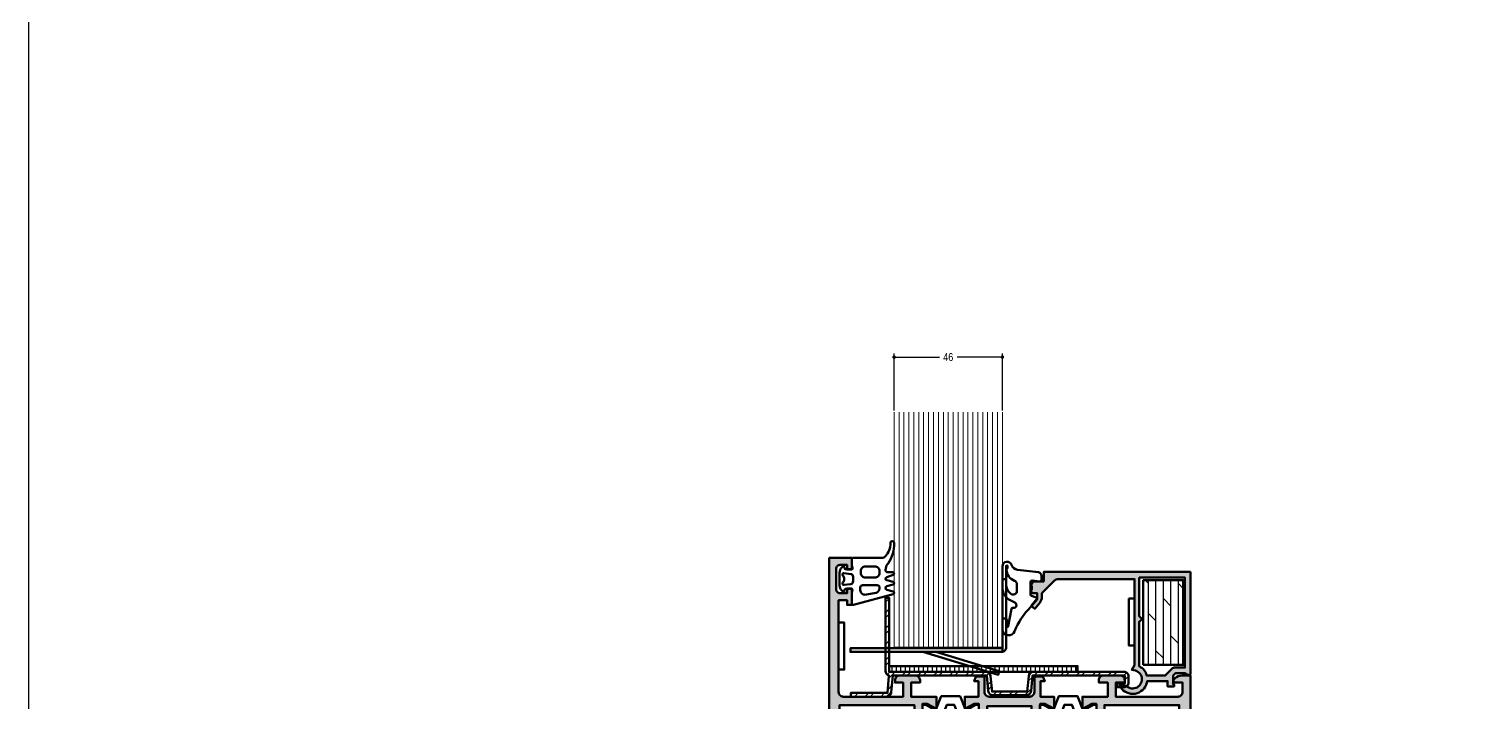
# Model space of a CAD drawing. Header units: millimetres. Extents: x -1821 to 14707, y -2864 to 1473.
# Drawn here: x 12000 to 12305.4, y -1519.5 to -1376.4 of the extents above; entities that cross this region are included whole.
import ezdxf

# ---------------------------------------------------------------- set-up
doc = ezdxf.new("R2010")
doc.units = ezdxf.units.MM
for name, color, linetype, lineweight in [('AM_5', 3, 'Continuous', 25), ('AM_C', 50, 'Continuous', 50), ('AM_C-A', 50, 'Continuous', 50), ('AM_S', 80, 'Continuous', 50), ('AM_SP', 3, 'Continuous', 50), ('CONT2', 2, 'Continuous', 0), ('Docu-AM_8', 1, 'Continuous', 25)]:
    doc.layers.add(name, color=color, linetype=linetype, lineweight=lineweight)
doc.layers.add('BOUND_EXT', color=30, linetype='Continuous')
doc.styles.add('BEMSTIL', font='8SIMPLEX.SHX', dxfattribs={"width": 0.85})
doc.dimstyles.new('Dok-1zu2-PUNKT', dxfattribs={"dimscale": 0.5, "dimtxt": 3.4, "dimasz": 1.5, "dimexe": 1.5, "dimexo": 0.6, "dimgap": 1.5, "dimtad": 0, "dimlfac": 2, "dimdsep": 46, "dimtxsty": 'BEMSTIL', "dimblk": 'PUNKT', "dimblk1": 'PUNKT', "dimblk2": 'PUNKT', "dimcen": 0, "dimclrd": 3, "dimclre": 3, "dimclrt": 3, "dimadec": 0, "dimazin": 0, "dimtfac": 0.7, "dimtofl": 0, "dimtmove": 0, "dimatfit": 3, "dimfxl": 1, "dimtolj": 1, "dimarcsym": 0})

# ---------------------------------------------------------------- blocks, each defined once
blk = doc.blocks.new('B-1021353_docu_wos')
at = {"layer": 'Docu-AM_8'}
h = blk.add_hatch(color=256, dxfattribs=at)
edge = h.paths.add_edge_path()
edge.add_line((0, 0), (4.8, 0))
edge.add_line((4.8, 0), (4.8, 2.5))
edge.add_line((4.8, 2.5), (3.8, 2.5))
edge.add_line((3.8, 2.5), (3.8, 1.5))
edge.add_line((3.8, 1.5), (2.3, 1.5))
edge.add_arc((2.3, 2.3), 0.8, 180, 270, ccw=False)
edge.add_line((1.5, 2.3), (1.5, 6.7))
edge.add_arc((2.3, 6.7), 0.8, 90, 180, ccw=False)
edge.add_line((2.3, 7.5), (3.8, 7.5))
edge.add_line((3.8, 7.5), (3.8, 6.5))
edge.add_line((3.8, 6.5), (4.8, 6.5))
edge.add_line((4.8, 6.5), (4.8, 10))
edge.add_line((4.8, 10), (3.8, 10))
edge.add_line((3.8, 10), (3.8, 9))
edge.add_line((3.8, 9), (2, 9))
edge.add_line((2, 9), (2, 28.5))
edge.add_arc((3, 28.5), 1, 90, 180, ccw=False)
edge.add_line((3, 29.5), (15.7, 29.5))
edge.add_line((15.7, 29.5), (15.7, 26.5))
edge.add_line((15.7, 26.5), (14, 26.5))
edge.add_line((14, 26.5), (14, 26))
edge.add_arc((15, 26), 1, 180, 270)
edge.add_line((15, 25), (18.3, 25))
edge.add_arc((18.3, 26), 1, 270, 360)
edge.add_line((19.3, 26), (19.3, 26.5))
edge.add_line((19.3, 26.5), (17.4, 26.5))
edge.add_line((17.4, 26.5), (17.4, 29.5))
edge.add_line((17.4, 29.5), (22.8, 29.5))
edge.add_line((22.8, 29.5), (22.8, 32.05))
edge.add_line((22.8, 32.05), (20.8, 31.05))
edge.add_line((20.8, 31.05), (19.8, 31.05))
edge.add_line((19.8, 31.05), (19.8, 35.55))
edge.add_line((19.8, 35.55), (20.8, 35.55))
edge.add_line((20.8, 35.55), (22.8, 34.55))
edge.add_line((22.8, 34.55), (22.8, 35.2))
edge.add_line((22.8, 35.2), (22.07, 36.81))
edge.add_arc((21.16, 36.4), 1, 24.444, 90)
edge.add_line((21.16, 37.4), (21.1, 37.4))
edge.add_arc((21.1, 38.4), 1, 180, 270, ccw=False)
edge.add_line((20.1, 38.4), (20.1, 103.6))
edge.add_arc((21.1, 103.6), 1, 90, 180, ccw=False)
edge.add_line((21.1, 104.6), (21.16, 104.6))
edge.add_arc((21.16, 105.6), 1, 270, 335.556)
edge.add_line((22.07, 105.19), (22.8, 106.8))
edge.add_line((22.8, 106.8), (22.8, 107.45))
edge.add_line((22.8, 107.45), (20.8, 106.45))
edge.add_line((20.8, 106.45), (19.8, 106.45))
edge.add_line((19.8, 106.45), (19.8, 110.95))
edge.add_line((19.8, 110.95), (20.8, 110.95))
edge.add_line((20.8, 110.95), (22.8, 109.95))
edge.add_line((22.8, 109.95), (22.8, 112.5))
edge.add_line((22.8, 112.5), (17.4, 112.5))
edge.add_line((17.4, 112.5), (17.4, 115.5))
edge.add_line((17.4, 115.5), (19.3, 115.5))
edge.add_line((19.3, 115.5), (19.3, 116))
edge.add_arc((18.3, 116), 1, 0, 90)
edge.add_line((18.3, 117), (15, 117))
edge.add_arc((15, 116), 1, 90, 180)
edge.add_line((14, 116), (14, 115.5))
edge.add_line((14, 115.5), (15.7, 115.5))
edge.add_line((15.7, 115.5), (15.7, 112.5))
edge.add_line((15.7, 112.5), (3, 112.5))
edge.add_arc((3, 113.5), 1, 180, 270, ccw=False)
edge.add_line((2, 113.5), (2, 133))
edge.add_line((2, 133), (3.8, 133))
edge.add_line((3.8, 133), (3.8, 132))
edge.add_line((3.8, 132), (4.8, 132))
edge.add_line((4.8, 132), (4.8, 135.5))
edge.add_line((4.8, 135.5), (3.8, 135.5))
edge.add_line((3.8, 135.5), (3.8, 134.5))
edge.add_line((3.8, 134.5), (2.3, 134.5))
edge.add_arc((2.3, 135.3), 0.8, 180, 270, ccw=False)
edge.add_line((1.5, 135.3), (1.5, 139.7))
edge.add_arc((2.3, 139.7), 0.8, 90, 180, ccw=False)
edge.add_line((2.3, 140.5), (3.8, 140.5))
edge.add_line((3.8, 140.5), (3.8, 139.5))
edge.add_line((3.8, 139.5), (4.8, 139.5))
edge.add_line((4.8, 139.5), (4.8, 142))
edge.add_line((4.8, 142), (0, 142))
edge.add_line((0, 142), (0, 0))
h.paths.add_polyline_path([(1.8, 108.2), (2.2, 108.2), (2.2, 110.7), (18.1, 110.7), (18.1, 104.6), (18.4, 104.6), (18.4, 37.4), (18.1, 37.4), (18.1, 31.3), (2.2, 31.3), (2.2, 33.8), (1.8, 33.8)], flags=16)
h = blk.add_hatch(color=256, dxfattribs=at)
edge = h.paths.add_edge_path()
edge.add_arc((44.8, 42.24), 5, 315, 360, ccw=False)
edge.add_line((48.34, 38.71), (47.8, 38.17))
edge.add_arc((49.21, 36.76), 2, 135, 210)
edge.add_line((47.48, 35.76), (47.8, 35.2))
edge.add_line((47.8, 35.2), (47.8, 34.55))
edge.add_line((47.8, 34.55), (45.8, 35.55))
edge.add_line((45.8, 35.55), (44.8, 35.55))
edge.add_line((44.8, 35.55), (44.8, 31.05))
edge.add_line((44.8, 31.05), (45.8, 31.05))
edge.add_line((45.8, 31.05), (47.8, 32.05))
edge.add_line((47.8, 32.05), (47.8, 29.5))
edge.add_line((47.8, 29.5), (44.9, 29.5))
edge.add_line((44.9, 29.5), (44.9, 26.2))
edge.add_line((44.9, 26.2), (45.79, 26.2))
edge.add_line((45.79, 26.2), (45.42, 25.2))
edge.add_line((45.42, 25.2), (43.6, 25.2))
edge.add_line((43.6, 25.2), (43.6, 28.5))
edge.add_arc((42.6, 28.5), 1, 0, 90)
edge.add_line((42.6, 29.5), (34, 29.5))
edge.add_arc((34, 28.5), 1, 90, 180)
edge.add_line((33, 28.5), (33, 25.2))
edge.add_line((33, 25.2), (31.18, 25.2))
edge.add_line((31.18, 25.2), (30.81, 26.2))
edge.add_line((30.81, 26.2), (31.7, 26.2))
edge.add_line((31.7, 26.2), (31.7, 29.5))
edge.add_line((31.7, 29.5), (28.8, 29.5))
edge.add_line((28.8, 29.5), (28.8, 32.05))
edge.add_line((28.8, 32.05), (30.8, 31.05))
edge.add_line((30.8, 31.05), (31.8, 31.05))
edge.add_line((31.8, 31.05), (31.8, 35.55))
edge.add_line((31.8, 35.55), (30.8, 35.55))
edge.add_line((30.8, 35.55), (28.8, 34.55))
edge.add_line((28.8, 34.55), (28.8, 35.2))
edge.add_line((28.8, 35.2), (29.12, 35.76))
edge.add_arc((27.39, 36.76), 2, 330, 405)
edge.add_line((28.8, 38.17), (28.26, 38.71))
edge.add_arc((31.8, 42.24), 5, 180, 225, ccw=False)
edge.add_line((26.8, 42.24), (26.8, 99.76))
edge.add_arc((31.8, 99.76), 5, 135, 180, ccw=False)
edge.add_line((28.26, 103.29), (28.8, 103.83))
edge.add_arc((27.39, 105.25), 2, 315, 390)
edge.add_line((29.12, 106.25), (28.8, 106.8))
edge.add_line((28.8, 106.8), (28.8, 107.45))
edge.add_line((28.8, 107.45), (30.8, 106.45))
edge.add_line((30.8, 106.45), (31.8, 106.45))
edge.add_line((31.8, 106.45), (31.8, 110.95))
edge.add_line((31.8, 110.95), (30.8, 110.95))
edge.add_line((30.8, 110.95), (28.8, 109.95))
edge.add_line((28.8, 109.95), (28.8, 112.5))
edge.add_line((28.8, 112.5), (31.7, 112.5))
edge.add_line((31.7, 112.5), (31.7, 115.8))
edge.add_line((31.7, 115.8), (30.81, 115.8))
edge.add_line((30.81, 115.8), (31.18, 116.8))
edge.add_line((31.18, 116.8), (33, 116.8))
edge.add_line((33, 116.8), (33, 113.5))
edge.add_arc((34, 113.5), 1, 180, 270)
edge.add_line((34, 112.5), (42.6, 112.5))
edge.add_arc((42.6, 113.5), 1, 270, 360)
edge.add_line((43.6, 113.5), (43.6, 116.8))
edge.add_line((43.6, 116.8), (45.42, 116.8))
edge.add_line((45.42, 116.8), (45.79, 115.8))
edge.add_line((45.79, 115.8), (44.9, 115.8))
edge.add_line((44.9, 115.8), (44.9, 112.5))
edge.add_line((44.9, 112.5), (47.8, 112.5))
edge.add_line((47.8, 112.5), (47.8, 109.95))
edge.add_line((47.8, 109.95), (45.8, 110.95))
edge.add_line((45.8, 110.95), (44.8, 110.95))
edge.add_line((44.8, 110.95), (44.8, 106.45))
edge.add_line((44.8, 106.45), (45.8, 106.45))
edge.add_line((45.8, 106.45), (47.8, 107.45))
edge.add_line((47.8, 107.45), (47.8, 106.8))
edge.add_line((47.8, 106.8), (47.48, 106.25))
edge.add_arc((49.21, 105.25), 2, 150, 225)
edge.add_line((47.8, 103.83), (48.34, 103.29))
edge.add_arc((44.8, 99.76), 5, 0, 45, ccw=False)
edge.add_line((49.8, 99.76), (49.8, 42.24))
edge = h.paths.add_edge_path(flags=16)
edge.add_arc((44.8, 99.76), 3, 0, 45)
edge.add_line((46.92, 101.88), (43.59, 105.21))
edge.add_arc((45, 106.63), 2, 180, 225, ccw=False)
edge.add_line((43, 106.63), (43, 110.5))
edge.add_line((43, 110.5), (33.6, 110.5))
edge.add_line((33.6, 110.5), (33.6, 106.63))
edge.add_arc((31.6, 106.63), 2, 315, 360, ccw=False)
edge.add_line((33.01, 105.21), (29.68, 101.88))
edge.add_arc((31.8, 99.76), 3, 135, 180)
edge.add_line((28.8, 99.76), (28.8, 42.24))
edge.add_arc((31.8, 42.24), 3, 180, 225)
edge.add_line((29.68, 40.12), (33.01, 36.79))
edge.add_arc((31.6, 35.37), 2, 0, 45, ccw=False)
edge.add_line((33.6, 35.37), (33.6, 31.5))
edge.add_line((33.6, 31.5), (43, 31.5))
edge.add_line((43, 31.5), (43, 35.37))
edge.add_arc((45, 35.37), 2, 135, 180, ccw=False)
edge.add_line((43.59, 36.79), (46.92, 40.12))
edge.add_arc((44.8, 42.24), 3, 315, 360)
edge.add_line((47.8, 42.24), (47.8, 99.76))
h = blk.add_hatch(color=256, dxfattribs=at)
edge = h.paths.add_edge_path()
edge.add_line((76.8, 0), (72, 0))
edge.add_line((72, 0), (72, 2.5))
edge.add_line((72, 2.5), (73, 2.5))
edge.add_line((73, 2.5), (73, 1.5))
edge.add_line((73, 1.5), (74.5, 1.5))
edge.add_arc((74.5, 2.3), 0.8, 270, 360)
edge.add_line((75.3, 2.3), (75.3, 6.7))
edge.add_arc((74.5, 6.7), 0.8, 360, 450)
edge.add_line((74.5, 7.5), (73, 7.5))
edge.add_line((73, 7.5), (73, 6.5))
edge.add_line((73, 6.5), (72, 6.5))
edge.add_line((72, 6.5), (72, 10))
edge.add_line((72, 10), (73, 10))
edge.add_line((73, 10), (73, 9))
edge.add_line((73, 9), (74.8, 9))
edge.add_line((74.8, 9), (74.8, 28.5))
edge.add_arc((73.8, 28.5), 1, 0, 90)
edge.add_line((73.8, 29.5), (60.9, 29.5))
edge.add_line((60.9, 29.5), (60.9, 26.5))
edge.add_line((60.9, 26.5), (62.8, 26.5))
edge.add_line((62.8, 26.5), (62.8, 26))
edge.add_arc((61.8, 26), 1, 270, 360, ccw=False)
edge.add_line((61.8, 25), (58.3, 25))
edge.add_arc((58.3, 26), 1, 180, 270, ccw=False)
edge.add_line((57.3, 26), (57.3, 26.5))
edge.add_line((57.3, 26.5), (59.2, 26.5))
edge.add_line((59.2, 26.5), (59.2, 29.5))
edge.add_line((59.2, 29.5), (53.8, 29.5))
edge.add_line((53.8, 29.5), (53.8, 32.05))
edge.add_line((53.8, 32.05), (55.8, 31.05))
edge.add_line((55.8, 31.05), (56.8, 31.05))
edge.add_line((56.8, 31.05), (56.8, 35.55))
edge.add_line((56.8, 35.55), (55.8, 35.55))
edge.add_line((55.8, 35.55), (53.8, 34.55))
edge.add_line((53.8, 34.55), (53.8, 35.2))
edge.add_line((53.8, 35.2), (54.53, 36.81))
edge.add_arc((55.44, 36.4), 1, 90, 155.5561, ccw=False)
edge.add_line((55.44, 37.4), (55.5, 37.4))
edge.add_arc((55.5, 38.4), 1, 270, 360)
edge.add_line((56.5, 38.4), (56.5, 103.6))
edge.add_arc((55.5, 103.6), 1, 0, 90)
edge.add_line((55.5, 104.6), (55.44, 104.6))
edge.add_arc((55.44, 105.6), 1, 204.4439, 270, ccw=False)
edge.add_line((54.53, 105.19), (53.8, 106.8))
edge.add_line((53.8, 106.8), (53.8, 107.45))
edge.add_line((53.8, 107.45), (55.8, 106.45))
edge.add_line((55.8, 106.45), (56.8, 106.45))
edge.add_line((56.8, 106.45), (56.8, 110.95))
edge.add_line((56.8, 110.95), (55.8, 110.95))
edge.add_line((55.8, 110.95), (53.8, 109.95))
edge.add_line((53.8, 109.95), (53.8, 112.5))
edge.add_line((53.8, 112.5), (59.2, 112.5))
edge.add_line((59.2, 112.5), (59.2, 115.5))
edge.add_line((59.2, 115.5), (57.3, 115.5))
edge.add_line((57.3, 115.5), (57.3, 116))
edge.add_arc((58.3, 116), 1, 90, 180, ccw=False)
edge.add_line((58.3, 117), (61.8, 117))
edge.add_arc((61.8, 116), 1, 0, 90, ccw=False)
edge.add_line((62.8, 116), (62.8, 115.5))
edge.add_line((62.8, 115.5), (60.9, 115.5))
edge.add_line((60.9, 115.5), (60.9, 112.5))
edge.add_line((60.9, 112.5), (74.1, 112.5))
edge.add_arc((74.1, 113.5), 1, 270, 360)
edge.add_line((75.1, 113.5), (75.1, 115.5))
edge.add_line((75.1, 115.5), (73.3, 115.5))
edge.add_line((73.3, 115.5), (73.09, 116.01))
edge.add_line((73.09, 116.01), (73.49, 116.42))
edge.add_arc((74.9, 115), 2, 90, 135, ccw=False)
edge.add_line((74.9, 117), (76.8, 117))
edge.add_line((76.8, 117), (76.8, 0))
h.paths.add_polyline_path([(75, 33.8), (74.4, 33.8), (74.4, 31.3), (58.5, 31.3), (58.5, 37.4), (58.2, 37.4), (58.2, 104.6), (58.5, 104.6), (58.5, 110.7), (74.4, 110.7), (74.4, 108.2), (75, 108.2)], flags=16)
at = {"layer": 'AM_S'}
for points in [[(0, 0), (4.8, 0), (4.8, 2.5), (3.8, 2.5), (3.8, 1.5), (2.3, 1.5, -0.414214), (1.5, 2.3), (1.5, 6.7, -0.414214), (2.3, 7.5), (3.8, 7.5), (3.8, 6.5), (4.8, 6.5), (4.8, 10), (3.8, 10), (3.8, 9), (2, 9), (2, 28.5, -0.414214), (3, 29.5), (15.7, 29.5), (15.7, 26.5), (14, 26.5), (14, 26, 0.414214), (15, 25), (18.3, 25, 0.414214), (19.3, 26), (19.3, 26.5), (17.4, 26.5), (17.4, 29.5), (22.8, 29.5), (22.8, 32.05), (20.8, 31.05), (19.8, 31.05), (19.8, 35.55), (20.8, 35.55), (22.8, 34.55), (22.8, 35.2), (22.07, 36.81, 0.294108), (21.16, 37.4), (21.1, 37.4, -0.414214), (20.1, 38.4), (20.1, 103.6, -0.414214), (21.1, 104.6), (21.16, 104.6, 0.294108), (22.07, 105.19), (22.8, 106.8), (22.8, 107.45), (20.8, 106.45), (19.8, 106.45), (19.8, 110.95), (20.8, 110.95), (22.8, 109.95), (22.8, 112.5), (17.4, 112.5), (17.4, 115.5), (19.3, 115.5), (19.3, 116, 0.414214), (18.3, 117), (15, 117, 0.414214), (14, 116), (14, 115.5), (15.7, 115.5), (15.7, 112.5), (3, 112.5, -0.414214), (2, 113.5), (2, 133), (3.8, 133), (3.8, 132), (4.8, 132), (4.8, 135.5), (3.8, 135.5), (3.8, 134.5), (2.3, 134.5, -0.414214), (1.5, 135.3), (1.5, 139.7, -0.414214), (2.3, 140.5), (3.8, 140.5), (3.8, 139.5), (4.8, 139.5), (4.8, 142), (0, 142), (0, 0)], [(49.8, 42.24, -0.198912), (48.34, 38.71), (47.8, 38.17, 0.339454), (47.48, 35.76), (47.8, 35.2), (47.8, 34.55), (45.8, 35.55), (44.8, 35.55), (44.8, 31.05), (45.8, 31.05), (47.8, 32.05), (47.8, 29.5), (44.9, 29.5), (44.9, 26.2), (45.79, 26.2), (45.42, 25.2), (43.6, 25.2), (43.6, 28.5, 0.414214), (42.6, 29.5), (34, 29.5, 0.414214), (33, 28.5), (33, 25.2), (31.18, 25.2), (30.81, 26.2), (31.7, 26.2), (31.7, 29.5), (28.8, 29.5), (28.8, 32.05), (30.8, 31.05), (31.8, 31.05), (31.8, 35.55), (30.8, 35.55), (28.8, 34.55), (28.8, 35.2), (29.12, 35.76, 0.339454), (28.8, 38.17), (28.26, 38.71, -0.198912), (26.8, 42.24), (26.8, 99.76, -0.198912), (28.26, 103.29), (28.8, 103.83, 0.339454), (29.12, 106.25), (28.8, 106.8), (28.8, 107.45), (30.8, 106.45), (31.8, 106.45), (31.8, 110.95), (30.8, 110.95), (28.8, 109.95), (28.8, 112.5), (31.7, 112.5), (31.7, 115.8), (30.81, 115.8), (31.18, 116.8), (33, 116.8), (33, 113.5, 0.414214), (34, 112.5), (42.6, 112.5, 0.414214), (43.6, 113.5), (43.6, 116.8), (45.42, 116.8), (45.79, 115.8), (44.9, 115.8), (44.9, 112.5), (47.8, 112.5), (47.8, 109.95), (45.8, 110.95), (44.8, 110.95), (44.8, 106.45), (45.8, 106.45), (47.8, 107.45), (47.8, 106.8), (47.48, 106.25, 0.339454), (47.8, 103.83), (48.34, 103.29, -0.198912), (49.8, 99.76), (49.8, 42.24)], [(76.8, 0), (72, 0), (72, 2.5), (73, 2.5), (73, 1.5), (74.5, 1.5, 0.414214), (75.3, 2.3), (75.3, 6.7, 0.414214), (74.5, 7.5), (73, 7.5), (73, 6.5), (72, 6.5), (72, 10), (73, 10), (73, 9), (74.8, 9), (74.8, 28.5, 0.414214), (73.8, 29.5), (60.9, 29.5), (60.9, 26.5), (62.8, 26.5), (62.8, 26, -0.414214), (61.8, 25), (58.3, 25, -0.414214), (57.3, 26), (57.3, 26.5), (59.2, 26.5), (59.2, 29.5), (53.8, 29.5), (53.8, 32.05), (55.8, 31.05), (56.8, 31.05), (56.8, 35.55), (55.8, 35.55), (53.8, 34.55), (53.8, 35.2), (54.53, 36.81, -0.294108), (55.44, 37.4), (55.5, 37.4, 0.414214), (56.5, 38.4), (56.5, 103.6, 0.414214), (55.5, 104.6), (55.44, 104.6, -0.294108), (54.53, 105.19), (53.8, 106.8), (53.8, 107.45), (55.8, 106.45), (56.8, 106.45), (56.8, 110.95), (55.8, 110.95), (53.8, 109.95), (53.8, 112.5), (59.2, 112.5), (59.2, 115.5), (57.3, 115.5), (57.3, 116, -0.414214), (58.3, 117), (61.8, 117, -0.414214), (62.8, 116), (62.8, 115.5), (60.9, 115.5), (60.9, 112.5), (74.1, 112.5, 0.414214), (75.1, 113.5), (75.1, 115.5), (73.3, 115.5), (73.09, 116.01), (73.49, 116.42, -0.198912), (74.9, 117), (76.8, 117), (76.8, 0)], [(47.8, 99.76, 0.198912), (46.92, 101.88), (43.59, 105.21, -0.198912), (43, 106.63), (43, 110.5), (33.6, 110.5), (33.6, 106.63, -0.198912), (33.01, 105.21), (29.68, 101.88, 0.198912), (28.8, 99.76), (28.8, 42.24, 0.198912), (29.68, 40.12), (33.01, 36.79, -0.198912), (33.6, 35.37), (33.6, 31.5), (43, 31.5), (43, 35.37, -0.198912), (43.59, 36.79), (46.92, 40.12, 0.198912), (47.8, 42.24), (47.8, 99.76)]]:
    blk.add_lwpolyline(points, format="xyb", close=True, dxfattribs=at)
for points in [[(1.8, 108.2), (2.2, 108.2), (2.2, 110.7), (18.1, 110.7), (18.1, 104.6), (18.4, 104.6), (18.4, 37.4), (18.1, 37.4), (18.1, 31.3), (2.2, 31.3), (2.2, 33.8), (1.8, 33.8), (1.8, 108.2)], [(75, 33.8), (74.4, 33.8), (74.4, 31.3), (58.5, 31.3), (58.5, 37.4), (58.2, 37.4), (58.2, 104.6), (58.5, 104.6), (58.5, 110.7), (74.4, 110.7), (74.4, 108.2), (75, 108.2), (75, 33.8)]]:
    blk.add_lwpolyline(points, close=True, dxfattribs=at)
at = {"layer": 'AM_SP'}
for points in [[(23.79, 107.75), (22.67, 107.75, 0.131652), (22.27, 107.64), (20.46, 106.6), (19.8, 106.6), (19.8, 110.8), (20.46, 110.8), (21.8, 110.03), (22.29, 109.74), (22.59, 109.57), (23.8, 112.58), (27.8, 112.58), (29.01, 109.57), (31.14, 110.8), (31.8, 110.8), (31.8, 106.6), (31.14, 106.6), (29.33, 107.64, 0.131652), (28.93, 107.75), (27.81, 107.75), (26.59, 110.78), (25.01, 110.78), (23.79, 107.75)], [(48.78, 107.75), (47.66, 107.75, 0.131652), (47.26, 107.64), (45.45, 106.6), (44.79, 106.6), (44.79, 110.8), (45.45, 110.8), (46.79, 110.03), (47.28, 109.75), (47.58, 109.57), (48.79, 112.58), (52.79, 112.58), (54, 109.57), (56.13, 110.8), (56.79, 110.8), (56.79, 106.6), (56.13, 106.6), (54.32, 107.64, 0.131652), (53.92, 107.75), (52.8, 107.75), (51.58, 110.78), (50, 110.78), (48.78, 107.75)], [(23.79, 34.25), (22.67, 34.25, -0.131652), (22.27, 34.36), (20.46, 35.4), (19.8, 35.4), (19.8, 31.2), (20.46, 31.2), (21.8, 31.97), (22.29, 32.26), (22.59, 32.43), (23.8, 29.42), (27.8, 29.42), (29.01, 32.43), (31.14, 31.2), (31.8, 31.2), (31.8, 35.4), (31.14, 35.4), (29.33, 34.36, -0.131652), (28.93, 34.25), (27.81, 34.25), (26.59, 31.22), (25.01, 31.22), (23.79, 34.25)], [(48.79, 34.25), (47.67, 34.25, -0.131652), (47.27, 34.36), (45.46, 35.4), (44.8, 35.4), (44.8, 31.2), (45.46, 31.2), (46.8, 31.97), (47.29, 32.25), (47.59, 32.43), (48.8, 29.42), (52.8, 29.42), (54.01, 32.43), (56.14, 31.2), (56.8, 31.2), (56.8, 35.4), (56.14, 35.4), (54.33, 34.36, -0.131652), (53.93, 34.25), (52.81, 34.25), (51.59, 31.22), (50.01, 31.22), (48.79, 34.25)]]:
    blk.add_lwpolyline(points, format="xyb", close=True, dxfattribs=at)
blk = doc.blocks.new('4010065_compressed_wos')
at = {"layer": 'AM_C'}
for points in [[(0.3, 0, 0.414214), (0, -0.3), (0, -1.62), (0.19, -2.13, -0.520567), (0, -2.4), (-1.33, -2.4, -0.36397), (-1.53, -2.23), (-1.58, -1.97, 0.594937), (-1.91, -1.85), (-2.12, -2.05, 0.208), (-2.6, -3.15), (-2.6, -5.85, 0.208), (-2.12, -6.95), (-1.91, -7.15, 0.594937), (-1.58, -7.03), (-1.53, -6.77, -0.36397), (-1.33, -6.6), (0, -6.6, -0.520567), (0.19, -6.87), (0, -7.38), (0, -9.7, 0.505497), (0.39, -9.99), (8.79, -7.69, 0.751737), (8.78, -7.11), (7.47, -6.76, -0.767327), (7.47, -6.04), (8.78, -5.69, 0.767327), (8.78, -5.11), (7.46, -4.76, -0.767327), (7.46, -4.08), (8.78, -3.59, 0.876976), (8.7, -3), (7.5, -3, -0.414214), (7.2, -2.7), (7.2, -2.48, -0.051818), (7.23, -2.17, -0.225446), (7.75, -1.18, 0.150709), (9, 3.17, 1.016945), (8.2, 3.15, -0.195341), (7.16, 0.33, -0.211259), (6.42, 0)], [(4.9, -1.8, -0.414214), (5.9, -2.8), (5.9, -3.2, -0.414214), (4.9, -4.2), (2.9, -4.2, -0.414214), (1.9, -3.2), (1.9, -2.8, -0.414214), (2.9, -1.8)], [(0.3, -4.98), (0.3, -4.02, 0.378866), (-0.23, -3.43), (-1.66, -3.25, 0.717695), (-1.91, -3.76, -0.421053), (-1.91, -5.24, 0.717695), (-1.66, -5.75), (-0.23, -5.57, 0.378866)], [(5.4, -5.8, -0.414214), (5.9, -6.3), (5.9, -6.49, -0.328465), (5.2, -7.44), (3.1, -7.78, -0.505497), (1.8, -6.83), (1.8, -6.3, -0.414214), (2.3, -5.8)]]:
    blk.add_lwpolyline(points, format="xyb", close=True, dxfattribs=at)
blk = doc.blocks.new('B-4080201_docu_wos')
at = {"layer": 'Docu-AM_8'}
h = blk.add_hatch(dxfattribs=at)
h.set_pattern_fill('ANSI32', color=256, scale=0.25, style=0)
edge = h.paths.add_edge_path()
edge.add_line((-49.03, 0.8), (-49.03, 1))
edge.add_line((-49.03, 1), (-49.03, 16.5))
edge.add_line((-49.03, 16.5), (-49.83, 16.5))
edge.add_line((-49.83, 16.5), (-49.83, 1))
edge.add_arc((-48.83, 1), 1, 180, 254.9931)
edge.add_arc((-48.12, -0.2), 1, 166.4611, 175)
edge.add_line((-49.11, -0.11), (-49.43, -3.7))
edge.add_line((-49.43, -3.7), (-57.2, -3.7))
edge.add_line((-57.2, -3.7), (-57.2, -4.5))
edge.add_line((-57.2, -4.5), (-49.61, -4.5))
edge.add_arc((-49.61, -3.5), 1, 270, 355)
edge.add_line((-48.61, -3.59), (-48.3, 0))
edge.add_line((-48.3, 0), (-48.12, 0))
edge.add_line((-48.12, 0), (-28.3, 0))
edge.add_line((-28.3, 0), (-28.01, -3.29))
edge.add_arc((-27.02, -3.2), 1, 185, 270)
edge.add_line((-27.02, -4.2), (-19.88, -4.2))
edge.add_arc((-19.88, -3.2), 1, 270, 355)
edge.add_line((-18.89, -3.29), (-18.6, 0))
edge.add_line((-18.6, 0), (1, 0))
edge.add_line((1, 0), (1, -1.7))
edge.add_line((1, -1.7), (-0.7, -1.7))
edge.add_line((-0.7, -1.7), (-0.7, -2.5))
edge.add_line((-0.7, -2.5), (0.8, -2.5))
edge.add_arc((0.8, -1.5), 1, 270, 360)
edge.add_line((1.8, -1.5), (1.8, -0.2))
edge.add_arc((0.8, -0.2), 1, 0, 90)
edge.add_line((0.8, 0.8), (-18.42, 0.8))
edge.add_arc((-18.42, -0.2), 1, 90, 175)
edge.add_line((-19.41, -0.11), (-19.7, -3.4))
edge.add_line((-19.7, -3.4), (-27.2, -3.4))
edge.add_line((-27.2, -3.4), (-27.49, -0.11))
edge.add_arc((-28.48, -0.2), 1, 5, 90)
edge.add_line((-28.48, 0.8), (-48.83, 0.8))
edge.add_line((-48.83, 0.8), (-49.03, 0.8))
at = {"layer": 'AM_S'}
blk.add_lwpolyline([(-48.3, 0), (-28.3, 0), (-28.01, -3.29, 0.388879), (-27.02, -4.2), (-19.88, -4.2, 0.388879), (-18.89, -3.29), (-18.6, 0), (1, 0), (1, -1.7), (-0.7, -1.7), (-0.7, -2.5), (0.8, -2.5, 0.414214), (1.8, -1.5), (1.8, -0.2, 0.414214), (0.8, 0.8), (-18.42, 0.8, 0.388879), (-19.41, -0.11), (-19.7, -3.4), (-27.2, -3.4), (-27.49, -0.11, 0.388879), (-28.48, 0.8), (-49.03, 0.8), (-49.03, 16.5), (-49.83, 16.5), (-49.83, 1, 0.339421), (-49.09, 0.03, 0.037275), (-49.11, -0.11), (-49.43, -3.7), (-57.2, -3.7), (-57.2, -4.5), (-49.61, -4.5, 0.388879), (-48.61, -3.59), (-48.3, 0)], format="xyb", close=True, dxfattribs=at)
blk = doc.blocks.new('4030187_compressed_wos')
at = {"layer": 'AM_C'}
blk.add_lwpolyline([(5, 1.2), (5, 0), (-5, 0), (-5, 1.2), (5, 1.2)], close=True, dxfattribs=at)
blk = doc.blocks.new('199174_docu_wos')
at = {"layer": 'Docu-AM_8'}
h = blk.add_hatch(dxfattribs=at)
h.set_pattern_fill('LINE', color=256, scale=0.3, angle=90, style=0)
h.paths.add_polyline_path([(0, 1.2), (0, 0), (40, 0), (40, 1.2)])
at = {"layer": 'AM_S'}
blk.add_lwpolyline([(0, 1.2), (0, 0), (40, 0), (40, 1.2)], close=True, dxfattribs=at)
blk = doc.blocks.new('B-3090077_docu_wos')
at = {"layer": 'Docu-AM_8'}
h = blk.add_hatch(color=256, dxfattribs=at)
edge = h.paths.add_edge_path()
edge.add_line((0, 22), (0, 0.3))
edge.add_line((0, 0.3), (-0.45, 0.04))
edge.add_line((-0.45, 0.04), (-1.25, 0.5))
edge.add_line((-1.25, 0.5), (-3.2, 0.5))
edge.add_line((-3.2, 0.5), (-3.7, 0))
edge.add_line((-3.7, 0), (-3.7, -1.9))
edge.add_line((-3.7, -1.9), (-3.5, -1.9))
edge.add_line((-3.5, -1.9), (-3.5, -2.3))
edge.add_line((-3.5, -2.3), (-4.9, -2.3))
edge.add_line((-4.9, -2.3), (-4.9, -1.2))
edge.add_line((-4.9, -1.2), (-9.2, -1.2))
edge.add_line((-9.2, -1.2), (-9.3, -1.57))
edge.add_arc((-12.3, -0.8), 3.1, 212.9959, 345.5225, ccw=False)
edge.add_line((-14.9, -2.49), (-14.9, -2.2))
edge.add_line((-14.9, -2.2), (-13.66, -2.2))
edge.add_arc((-12.3, -0.8), 1.95, 225.8854, 442.3377)
edge.add_line((-12.04, 1.13), (-12.48, 1.19))
edge.add_line((-12.48, 1.19), (-11.9, 2.2))
edge.add_line((-11.9, 2.2), (-11.9, 20.5))
edge.add_line((-11.9, 20.5), (-28.19, 20.5))
edge.add_arc((-28.19, 19.5), 1, 90, 135)
edge.add_line((-28.89, 20.21), (-31.6, 17.5))
edge.add_line((-31.6, 17.5), (-31.6, 16.71))
edge.add_arc((-33.6, 16.71), 2, 320, 359.9999, ccw=False)
edge.add_line((-32.07, 15.43), (-33.12, 14.18))
edge.add_line((-33.12, 14.18), (-33.88, 14.82))
edge.add_line((-33.88, 14.82), (-32.6, 16.35))
edge.add_line((-32.6, 16.35), (-32.6, 17.5))
edge.add_line((-32.6, 17.5), (-33.7, 17.5))
edge.add_line((-33.7, 17.5), (-33.93, 17.99))
edge.add_arc((-34.71, 18.62), 1, 321.1138, 396.1046)
edge.add_line((-33.9, 19.21), (-33.5, 20))
edge.add_line((-33.5, 20), (-31.2, 20))
edge.add_line((-31.2, 20), (-31.2, 22))
edge.add_line((-31.2, 22), (0, 22))
edge = h.paths.add_edge_path(flags=16)
edge.add_line((-10.9, 20.8), (-10.9, 12.58))
edge.add_line((-10.9, 12.58), (-10.32, 12))
edge.add_line((-10.32, 12), (-10.9, 11.42))
edge.add_line((-10.9, 11.42), (-10.9, 1.97))
edge.add_arc((-12.3, -0.8), 3.1, 14.9552, 63.1528, ccw=False)
edge.add_line((-9.31, 0), (-5.4, 0))
edge.add_line((-5.4, 0), (-3.99, 1.41))
edge.add_arc((-3.28, 0.7), 1, 90, 135, ccw=False)
edge.add_line((-3.28, 1.7), (-1.2, 1.7))
edge.add_line((-1.2, 1.7), (-1.2, 20.8))
edge.add_line((-1.2, 20.8), (-10.9, 20.8))
at = {"layer": 'AM_S'}
for points in [[(0, 22), (0, 0.3), (-0.45, 0.04), (-1.25, 0.5), (-3.2, 0.5), (-3.7, 0), (-3.7, -1.9), (-3.5, -1.9), (-3.5, -2.3), (-4.9, -2.3), (-4.9, -1.2), (-9.2, -1.2), (-9.3, -1.57, -0.652679), (-14.9, -2.49), (-14.9, -2.2), (-13.66, -2.2, 1.382111), (-12.04, 1.13), (-12.48, 1.19), (-11.9, 2.2), (-11.9, 20.5), (-28.19, 20.5, 0.198912), (-28.89, 20.21), (-31.6, 17.5), (-31.6, 16.71, -0.176327), (-32.07, 15.43), (-33.12, 14.18), (-33.88, 14.82), (-32.6, 16.35), (-32.6, 17.5), (-33.7, 17.5), (-33.93, 17.99, 0.339409), (-33.9, 19.21), (-33.5, 20), (-31.2, 20), (-31.2, 22), (0, 22)], [(-10.9, 20.8), (-10.9, 12.58), (-10.32, 12), (-10.9, 11.42), (-10.9, 1.97, -0.213458), (-9.31, 0), (-5.4, 0), (-3.99, 1.41, -0.198912), (-3.28, 1.7), (-1.2, 1.7), (-1.2, 20.8), (-10.9, 20.8)]]:
    blk.add_lwpolyline(points, format="xyb", close=True, dxfattribs=at)
blk = doc.blocks.new('4010016_compressed_wos')
at = {"layer": 'AM_C-A'}
for points in [[(1.19, 1.96, -0.346133), (1.8, 1.18), (1.8, 0.3, -0.449698), (1.46, 0), (-0.16, 0.2, 0.449698), (-0.5, -0.1), (-0.5, -2.79, 0.315299), (-0.3, -3.07), (0.7, -3.44, -0.548619), (0.81, -3.93), (-0.5, -5.46, 0.104737), (-3.91, -10.66, -0.684728), (-6.5, -10.42), (-6.5, -8.36, -1), (-5.5, -8.36), (-5.5, -9.42, 0.287601), (-5.34, -9.69, 0.156883), (-5.25, -9.53), (-4.59, -5.82, -0.041381), (-4.57, -5.74), (-4.52, -5.69, -0.200274), (-4.31, -5.6), (-4, -5.6, 0.57735), (-3.57, -4.85), (-3.72, -4.58, 0.149451), (-3.85, -4.46), (-5.14, -3.83, -0.069927), (-5.25, -3.76), (-5.51, -3.53, -0.212557), (-6.5, -1.3), (-6.5, 3.2, -0.852431), (-4.55, 3.51, 0.291336), (-3.3, 2.49), (1.19, 1.96)], [(-3.4, -2, -0.612992), (-4.67, -2.65, -0.239931), (-5.7, -0.63), (-5.7, 3.25, -1), (-5.4, 3.25), (-5.4, 2.88, -0.317837), (-5.6, 2.6), (-5.6, 2.51, 0.317975), (-3.93, 0.15, -0.317975), (-3.4, -0.6), (-3.4, -2)]]:
    blk.add_lwpolyline(points, format="xyb", close=True, dxfattribs=at)
blk = doc.blocks.new('B-4080205_docu_wos')
at = {"layer": 'AM_S'}
blk.add_line((0.03, 0.01), (0.03, -0.97), dxfattribs=at)
blk.add_lwpolyline([(-0.17, -0.19, 0.414214), (0.03, 0.01), (0.03, 14.51), (0.83, 14.51), (0.83, 0.01, -0.414214), (-0.17, -0.99), (-32.27, -0.99), (-32.27, -0.19), (-0.17, -0.19)], format="xyb", close=True, dxfattribs=at)
blk.add_lwpolyline([(-14.14, -0.99), (-0.67, -5.11), (-0.9, -5.88), (-16.87, -0.99)], dxfattribs=at)
blk = doc.blocks.new('*U155', base_point=(713.24, 307.35))
at = {"layer": 'CONT2', "ltscale": 0.5}
for p, q in [((714.29, 307.35), (714.29, 357.35)), ((715.33, 307.35), (715.33, 357.35)), ((716.38, 307.35), (716.38, 357.35)), ((717.42, 307.35), (717.42, 357.35)), ((718.47, 307.35), (718.47, 357.35)), ((719.51, 307.35), (719.51, 357.35)), ((720.56, 307.35), (720.56, 357.35)), ((721.6, 307.35), (721.6, 357.35)), ((722.65, 307.35), (722.65, 357.35)), ((723.7, 307.35), (723.7, 357.35)), ((724.74, 307.35), (724.74, 357.35)), ((725.79, 307.35), (725.79, 357.35)), ((726.83, 307.35), (726.83, 357.35)), ((727.88, 307.35), (727.88, 357.35)), ((728.92, 307.35), (728.92, 357.35)), ((729.97, 307.35), (729.97, 357.35)), ((731.01, 307.35), (731.01, 357.35)), ((732.06, 307.35), (732.06, 357.35)), ((733.1, 307.35), (733.1, 357.35)), ((734.15, 307.35), (734.15, 357.35)), ((735.2, 307.35), (735.2, 357.35))]:
    blk.add_line(p, q, dxfattribs=at)
blk.add_lwpolyline([(713.24, 357.35), (713.24, 307.35), (736.24, 307.35), (736.24, 357.35)], dxfattribs=at)
blk = doc.blocks.new('PUNKT')
at = {"color": 0, "linetype": 'Continuous'}
blk.add_line((-0.5, 0), (-1, 0), dxfattribs=at)
at = {"color": 0, "linetype": 'Continuous', "const_width": 0.5}
blk.add_lwpolyline([(-0.25, 0, 1), (0.25, 0, 1)], format="xyb", close=True, dxfattribs=at)
blk = doc.blocks.new('*D159')
at = {"layer": 'AM_5', "color": 3, "lineweight": -2, "transparency": 16777216}
for p, q in [((12183.87, -1457.55), (12183.87, -1445.43)), ((12184.62, -1446.18), (12193.49, -1446.18)), ((12206.12, -1446.18), (12197.26, -1446.18)), ((12206.87, -1457.55), (12206.87, -1445.43))]:
    blk.add_line(p, q, dxfattribs=at)
at = {"layer": 'Defpoints', "color": 0, "transparency": 16777216}
for p in [(12206.87, -1446.18), (12183.87, -1457.85), (12206.87, -1457.85)]:
    blk.add_point(p, dxfattribs=at)
at = {"layer": 'AM_5', "color": 3, "lineweight": -2, "transparency": 16777216, "xscale": 0.75, "yscale": 0.75, "zscale": 0.75, "rotation": 180}
blk.add_blockref('PUNKT', (12183.87, -1446.18), dxfattribs=at)
at = {"layer": 'AM_5', "color": 3, "lineweight": -2, "transparency": 16777216, "xscale": 0.75, "yscale": 0.75, "zscale": 0.75}
blk.add_blockref('PUNKT', (12206.87, -1446.18), dxfattribs=at)
at = {"layer": 'AM_5', "color": 3, "transparency": 16777216, "insert": (12195.37, -1446.18), "char_height": 1.7, "attachment_point": 5, "style": 'BEMSTIL'}
blk.add_mtext('46', dxfattribs=at)
blk = doc.blocks.new('4090084_x')
at = {"layer": 'Docu-AM_8'}
h = blk.add_hatch(dxfattribs=at)
h.set_pattern_fill('DOLMIT', color=256, scale=0.125, style=0)
h.set_pattern_definition([(0, (-28.025, -37.2502), (0, 0.79375), []), (45, (-28.025, -37.2502), (-1.5875, 1.5875), [1.12253, -2.24506])])
h.paths.add_polyline_path([(9, -4.25), (0, -4.25), (0, 0), (9, 0)])
at = {"layer": 'AM_S'}
blk.add_lwpolyline([(0, 0), (0, -4.25), (9, -4.25), (9, 0), (0, 0)], close=True, dxfattribs=at)

msp = doc.modelspace()

# ---------------------------------------------------------------- linework, layer by layer
at = {"layer": 'BOUND_EXT'}
msp.add_lwpolyline([(11999.997, -580.702408), (14707.193999, -580.702408), (14707.193999, -2863.70482), (11999.997, -2863.70482)], close=True, dxfattribs=at)

# ---------------------------------------------------------------- block references
at = {"ltscale": 0.5}
msp.add_blockref('*U155', (12183.873382, -1507.846132), dxfattribs=at)
for name, p in [('B-1021353_docu_wos', (12170.074956, -1630.84702)), ('B-4080205_docu_wos', (12206.873382, -1507.846132)), ('B-3090077_docu_wos', (12246.874956, -1513.846132)), ('B-4080201_docu_wos', (12231.874956, -1513.846132)), ('199174_docu_wos', (12182.844956, -1513.046134))]:
    msp.add_blockref(name, p)
at = {"layer": 'AM_5', "xscale": 2, "yscale": 2, "zscale": 2, "rotation": 90}
msp.add_blockref('4090084_x', (12236.82411, -1511.595733), dxfattribs=at)
at = {"layer": 'AM_C'}
for name, p in [('4010065_compressed_wos', (12174.874956, -1488.84702)), ('4010016_compressed_wos', (12213.374956, -1493.846132))]:
    msp.add_blockref(name, p, dxfattribs=at)
at = {"layer": 'AM_C', "rotation": 90}
for p in [(12234.974956, -1502.494574), (12173.274956, -1507.59702)]:
    msp.add_blockref('4030187_compressed_wos', p, dxfattribs=at)

# ---------------------------------------------------------------- dimensions: what is measured, and where the dimension line sits
at = {"layer": 'AM_5'}
dim = msp.add_linear_dim(base=(12206.873382, -1446.182453), p1=(12183.873382, -1457.846132), p2=(12206.873382, -1457.846132), dimstyle='Dok-1zu2-PUNKT', override={"dimtol": 0, "dimlim": 0, "dimtp": 0.1, "dimtm": 0.1, "dimtfac": 0.7, "dimtdec": 1, "dimtolj": 0, "dimtzin": 8}, dxfattribs=at)
dim.commit()
dim.dimension.update_dxf_attribs({"geometry": '*D159', "text_midpoint": (12195.373382, -1446.182453)})

doc.saveas('drawing.dxf')
